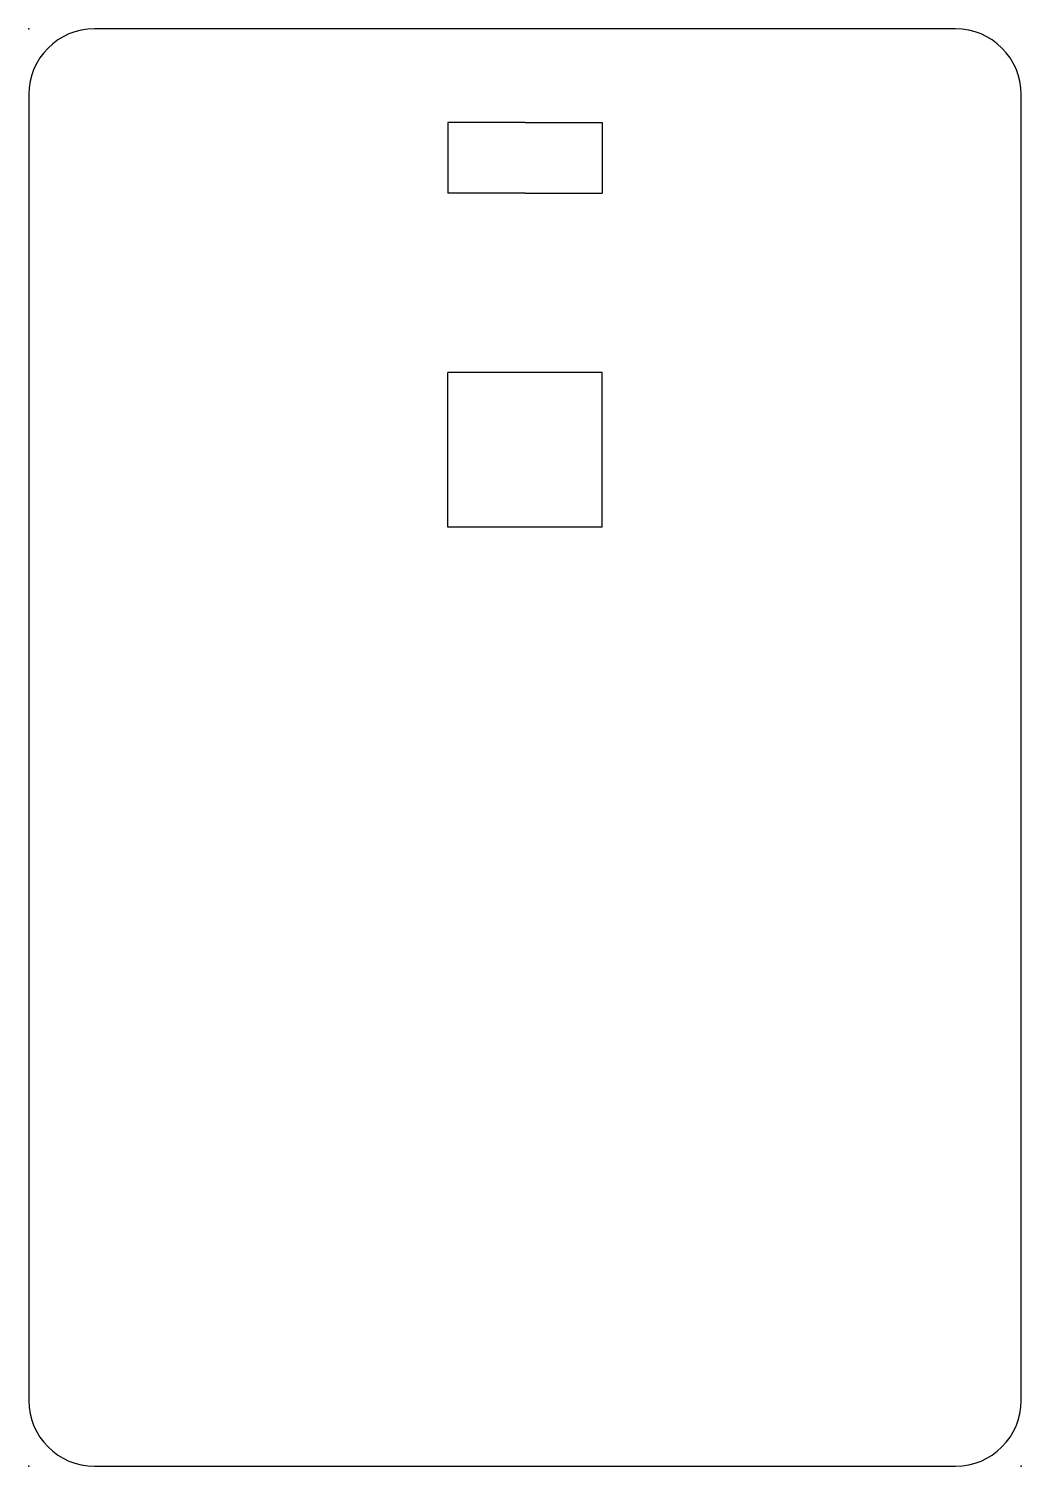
# Model space of a CAD drawing. Header units: centimetres. Extents: x 0 to 6.04, y 0 to 8.74.
import ezdxf

# ---------------------------------------------------------------- set-up
doc = ezdxf.new("R2010")
doc.units = ezdxf.units.CM
doc.header["$MEASUREMENT"] = 0
doc.layers.add('sughrue_b_card v3_Sketch1', color=7, linetype='Continuous')

msp = doc.modelspace()

# ---------------------------------------------------------------- linework, layer by layer
at = {"layer": 'sughrue_b_card v3_Sketch1'}
for p, q in [((5.635, 8.739), (0.4, 8.739)), ((0, 8.339), (0, 0.4)), ((6.035, 0.4), (6.035, 8.339)), ((2.5475, 8.169), (2.5475, 7.739)), ((3.0175, 8.169), (2.5475, 8.169)), ((3.0175, 8.169), (3.4875, 8.169)), ((3.4875, 8.169), (3.4875, 7.739)), ((3.0175, 7.739), (2.5475, 7.739)), ((3.0175, 7.739), (3.4875, 7.739)), ((2.5475, 6.1794), (2.5475, 6.6494)), ((3.4875, 6.6494), (2.5475, 6.6494)), ((3.4875, 6.1794), (3.4875, 6.6494)), ((2.5475, 5.7094), (2.5475, 6.1794)), ((3.4875, 5.7094), (3.4875, 6.1794)), ((3.4875, 5.7094), (2.5475, 5.7094)), ((0.4, 0), (5.635, 0))]:
    msp.add_line(p, q, dxfattribs=at)
for centre, start, end in [((5.635, 8.339), 0, 90), ((0.4, 8.339), 90, 180), ((0.4, 0.4), 180, 270), ((5.635, 0.4), 270, 360)]:
    msp.add_arc(centre, 0.4, start, end, dxfattribs=at)
for p in [(0, 8.739), (0, 0), (0, 0), (6.035, 0)]:
    msp.add_point(p, dxfattribs=at)

doc.saveas('drawing.dxf')
